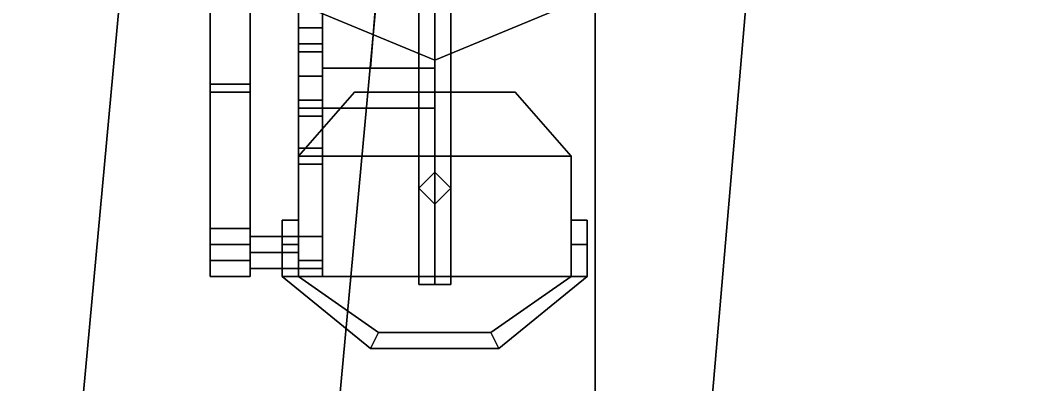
# Model space of a CAD drawing. Header units: millimetres. Extents: x -4.4 to 4.4, y -34.7 to 40.8.
# Drawn here: x -3.727 to -2.483, y 5.926 to 6.38 of the extents above; entities that cross this region are included whole.
import ezdxf

# ---------------------------------------------------------------- set-up
doc = ezdxf.new("R2010")
doc.units = ezdxf.units.MM
doc.layers.add('turret', color=2, linetype='Continuous')

msp = doc.modelspace()

# ---------------------------------------------------------------- linework, layer by layer
for points in [[(-3.78, 9.69, -0.1), (-3.59, 9.69, -0.78), (-4.27, 1.88, -0.78), (-4.37, 1.88, -0.1)], [(-3.59, 9.69, -0.78), (-3.3, 9.69, -1.31), (-4.02, 1.88, -1.31), (-4.27, 1.88, -0.78)], [(-3.01, 9.69, 4.32), (-4.11, 9.69, 4.27), (-4.17, 1.88, 4.14), (-3.01, 1.88, 4.2)], [(-3.3, 9.69, -1.31), (-2.98, 9.69, -1.67), (-3.7, 1.88, -1.67), (-4.02, 1.88, -1.31)], [(-2.98, 9.69, -1.67), (-2.54, 9.69, -1.97), (-3.21, 1.88, -1.97), (-3.7, 1.88, -1.67)], [(-2.54, 9.69, -1.97), (-2.04, 9.69, -2.19), (-2.56, 1.88, -2.19), (-3.21, 1.88, -1.97)], [(-1.59, 9.69, 4.37), (-3.01, 9.69, 4.32), (-3.01, 1.88, 4.2), (-1.59, 1.88, 4.29)], [(-2.04, 9.69, -2.19), (-1.29, 9.69, -2.41), (-1.29, 1.88, -2.41), (-2.56, 1.88, -2.19)], [(-3.5423, 6.4677, 4.36), (-3.21, 6.33, 4.36), (-3.21, 6.42, 4.36), (-3.4787, 6.5313, 4.36)], [(-3.21, 6.33, 4.36), (-2.8777, 6.4677, 4.36), (-2.9413, 6.5313, 4.36), (-3.21, 6.42, 4.36)], [(-3.5423, 6.4677, 4.33), (-3.21, 6.33, 4.33), (-3.21, 6.33, 4.36), (-3.5423, 6.4677, 4.36)], [(-3.21, 6.33, 4.33), (-2.8777, 6.4677, 4.33), (-2.8777, 6.4677, 4.36), (-3.21, 6.33, 4.36)]]:
    msp.add_3dface(points)
at = {"layer": 'turret', "color": 3}
for points in [[(-3.29, 6.32, 5.56), (-3.27, 6.57, 5.58), (-3.21, 6.57, 5.58), (-3.21, 6.32, 5.56)], [(-3.29, 6.32, 5.61), (-3.27, 6.57, 5.61), (-3.27, 6.57, 5.58), (-3.29, 6.32, 5.56)], [(-3.21, 6.32, 5.61), (-3.21, 6.57, 5.61), (-3.27, 6.57, 5.61), (-3.29, 6.32, 5.61)], [(-3.21, 6.57, 5.58), (-3.21, 6.57, 5.61), (-3.21, 6.32, 5.61), (-3.21, 6.32, 5.56)], [(-3.21, 6.27, 5.61), (-3.21, 6.32, 5.61), (-3.35, 6.32, 5.61), (-3.35, 6.27, 5.61)], [(-3.35, 6.27, 5.56), (-3.35, 6.32, 5.56), (-3.21, 6.32, 5.56), (-3.21, 6.27, 5.56)], [(-3.35, 6.32, 5.58), (-3.35, 6.32, 5.61), (-3.29, 6.32, 5.61), (-3.29, 6.32, 5.58)], [(-3.35, 6.27, 5.61), (-3.35, 6.32, 5.61), (-3.35, 6.32, 5.56), (-3.35, 6.27, 5.56)], [(-3.21, 6.32, 5.56), (-3.21, 6.32, 5.61), (-3.21, 6.27, 5.61), (-3.21, 6.27, 5.56)], [(-3.21, 6.27, 5.56), (-3.21, 6.27, 5.61), (-3.35, 6.27, 5.61), (-3.35, 6.27, 5.56)]]:
    msp.add_3dface(points, dxfattribs=at)
at = {"layer": 'turret'}
for points in [[(-3.49, 6.44, 5.49), (-3.49, 6.3, 5.56), (-3.44, 6.3, 5.56), (-3.44, 6.44, 5.49)], [(-3.49, 6.29, 5.5), (-3.49, 6.3, 5.56), (-3.49, 6.44, 5.49), (-3.49, 6.43, 5.43)], [(-3.44, 6.44, 5.49), (-3.44, 6.3, 5.56), (-3.44, 6.29, 5.5), (-3.44, 6.43, 5.43)], [(-3.44, 6.43, 5.43), (-3.44, 6.29, 5.5), (-3.49, 6.29, 5.5), (-3.49, 6.43, 5.43)], [(-3.35, 6.35, 5.88), (-3.35, 6.42, 5.88), (-3.38, 6.42, 5.88), (-3.38, 6.35, 5.88)], [(-3.38, 6.42, 5.88), (-3.38, 6.41, 5.83), (-3.38, 6.37, 5.83), (-3.38, 6.35, 5.88)], [(-3.35, 6.37, 5.83), (-3.35, 6.41, 5.83), (-3.35, 6.42, 5.88), (-3.35, 6.35, 5.88)], [(-3.38, 6.37, 5.83), (-3.38, 6.41, 5.83), (-3.35, 6.41, 5.83), (-3.35, 6.37, 5.83)], [(-3.23, 6.41, 4.81), (-3.21, 6.41, 4.79), (-3.21, 6.05, 4.79), (-3.23, 6.05, 4.81)], [(-3.21, 6.41, 4.83), (-3.23, 6.41, 4.81), (-3.23, 6.05, 4.81), (-3.21, 6.05, 4.83)], [(-3.21, 6.41, 4.79), (-3.19, 6.41, 4.81), (-3.19, 6.05, 4.81), (-3.21, 6.05, 4.79)], [(-3.19, 6.41, 4.81), (-3.21, 6.41, 4.83), (-3.21, 6.05, 4.83), (-3.19, 6.05, 4.81)], [(-3.38, 6.31, 5.79), (-3.38, 6.37, 5.83), (-3.35, 6.37, 5.83), (-3.35, 6.31, 5.79)], [(-3.38, 6.35, 5.88), (-3.38, 6.37, 5.83), (-3.38, 6.31, 5.79), (-3.38, 6.27, 5.83)], [(-3.35, 6.31, 5.79), (-3.35, 6.37, 5.83), (-3.35, 6.35, 5.88), (-3.35, 6.27, 5.83)], [(-3.35, 6.27, 5.83), (-3.35, 6.35, 5.88), (-3.38, 6.35, 5.88), (-3.38, 6.27, 5.83)], [(-3.38, 6.2, 5.77), (-3.38, 6.28, 5.75), (-3.38, 6.34, 5.61), (-3.38, 6.22, 5.71)], [(-3.38, 6.34, 5.61), (-3.38, 6.28, 5.75), (-3.35, 6.28, 5.75), (-3.35, 6.34, 5.61)], [(-3.38, 6.22, 5.71), (-3.38, 6.34, 5.61), (-3.38, 6.34, 5.56), (-3.38, 6.26, 5.59)], [(-3.38, 6.34, 5.56), (-3.38, 6.34, 5.61), (-3.35, 6.34, 5.61), (-3.35, 6.34, 5.56)], [(-3.38, 6.26, 5.59), (-3.38, 6.34, 5.56), (-3.38, 6.34, 5.49), (-3.38, 6.26, 5.49)], [(-3.38, 6.26, 5.49), (-3.38, 6.34, 5.49), (-3.35, 6.34, 5.49), (-3.35, 6.26, 5.49)], [(-3.38, 6.34, 5.49), (-3.38, 6.34, 5.56), (-3.35, 6.34, 5.56), (-3.35, 6.34, 5.49)], [(-3.35, 6.34, 5.61), (-3.35, 6.28, 5.75), (-3.35, 6.2, 5.77), (-3.35, 6.22, 5.71)], [(-3.35, 6.34, 5.56), (-3.35, 6.34, 5.61), (-3.35, 6.22, 5.71), (-3.35, 6.26, 5.59)], [(-3.35, 6.34, 5.49), (-3.35, 6.34, 5.56), (-3.35, 6.26, 5.59), (-3.35, 6.26, 5.49)], [(-3.38, 6.27, 5.83), (-3.38, 6.31, 5.79), (-3.38, 6.28, 5.75), (-3.38, 6.2, 5.77)], [(-3.38, 6.28, 5.75), (-3.38, 6.31, 5.79), (-3.35, 6.31, 5.79), (-3.35, 6.28, 5.75)], [(-3.35, 6.28, 5.75), (-3.35, 6.31, 5.79), (-3.35, 6.27, 5.83), (-3.35, 6.2, 5.77)], [(-3.49, 6.3, 5.56), (-3.49, 6.12, 5.56), (-3.44, 6.12, 5.56), (-3.44, 6.3, 5.56)], [(-3.49, 6.06, 5.5), (-3.49, 6.12, 5.56), (-3.49, 6.3, 5.56), (-3.49, 6.29, 5.5)], [(-3.44, 6.3, 5.56), (-3.44, 6.12, 5.56), (-3.44, 6.06, 5.5), (-3.44, 6.29, 5.5)], [(-3.44, 6.29, 5.5), (-3.44, 6.06, 5.5), (-3.49, 6.06, 5.5), (-3.49, 6.29, 5.5)], [(-3.11, 6.29, 4.95), (-3.31, 6.29, 4.95), (-3.38, 6.21, 4.95), (-3.04, 6.21, 4.95)], [(-3.38, 6.21, 4.95), (-3.31, 6.29, 4.95), (-3.31, 6.29, 4.93), (-3.38, 6.21, 4.93)], [(-3.11, 6.29, 4.93), (-3.31, 6.29, 4.93), (-3.31, 6.29, 4.95), (-3.11, 6.29, 4.95)], [(-3.04, 6.21, 4.93), (-3.11, 6.29, 4.93), (-3.11, 6.29, 4.95), (-3.04, 6.21, 4.95)], [(-3.35, 6.2, 5.77), (-3.35, 6.27, 5.83), (-3.38, 6.27, 5.83), (-3.38, 6.2, 5.77)], [(-3.35, 6.26, 5.59), (-3.35, 6.22, 5.71), (-3.38, 6.22, 5.71), (-3.38, 6.26, 5.59)], [(-3.35, 6.26, 5.49), (-3.35, 6.26, 5.59), (-3.38, 6.26, 5.59), (-3.38, 6.26, 5.49)], [(-3.38, 6.07, 5.65), (-3.38, 6.2, 5.77), (-3.38, 6.22, 5.71), (-3.38, 6.11, 5.61)], [(-3.38, 6.11, 5.61), (-3.38, 6.22, 5.71), (-3.35, 6.22, 5.71), (-3.35, 6.11, 5.61)], [(-3.35, 6.22, 5.71), (-3.35, 6.2, 5.77), (-3.35, 6.07, 5.65), (-3.35, 6.11, 5.61)], [(-3.04, 6.21, 4.95), (-3.38, 6.21, 4.95), (-3.38, 6.06, 4.95), (-3.04, 6.06, 4.95)], [(-3.38, 6.06, 4.95), (-3.38, 6.21, 4.95), (-3.38, 6.21, 4.93), (-3.38, 6.06, 4.93)], [(-3.04, 6.06, 4.93), (-3.04, 6.21, 4.93), (-3.04, 6.21, 4.95), (-3.04, 6.06, 4.95)], [(-3.35, 6.07, 5.65), (-3.35, 6.2, 5.77), (-3.38, 6.2, 5.77), (-3.38, 6.07, 5.65)], [(-3.21, 6.19, 4.76), (-3.23, 6.17, 4.76), (-3.23, 6.17, 4.93), (-3.21, 6.19, 4.93)], [(-3.19, 6.17, 4.76), (-3.21, 6.19, 4.76), (-3.21, 6.19, 4.93), (-3.19, 6.17, 4.93)], [(-3.23, 6.17, 4.76), (-3.21, 6.15, 4.76), (-3.21, 6.15, 4.93), (-3.23, 6.17, 4.93)], [(-3.21, 6.15, 4.76), (-3.19, 6.17, 4.76), (-3.19, 6.17, 4.93), (-3.21, 6.15, 4.93)], [(-3.49, 6.12, 5.56), (-3.49, 6.12, 5.63), (-3.44, 6.12, 5.63), (-3.44, 6.12, 5.56)], [(-3.49, 6.06, 5.63), (-3.49, 6.12, 5.63), (-3.49, 6.12, 5.56), (-3.49, 6.06, 5.5)], [(-3.49, 6.12, 5.63), (-3.49, 6.1, 5.66), (-3.44, 6.1, 5.66), (-3.44, 6.12, 5.63)], [(-3.49, 6.08, 5.66), (-3.49, 6.1, 5.66), (-3.49, 6.12, 5.63), (-3.49, 6.06, 5.63)], [(-3.44, 6.12, 5.56), (-3.44, 6.12, 5.63), (-3.44, 6.06, 5.63), (-3.44, 6.06, 5.5)], [(-3.44, 6.12, 5.63), (-3.44, 6.1, 5.66), (-3.44, 6.08, 5.66), (-3.44, 6.06, 5.63)], [(-3.38, 6.13, 5.2), (-3.38, 6.13, 4.93), (-3.4, 6.13, 4.93), (-3.4, 6.13, 5.2)], [(-3.4, 6.13, 4.93), (-3.4, 6.1, 4.93), (-3.4, 6.1, 5.11), (-3.4, 6.13, 5.2)], [(-3.4, 6.13, 5.2), (-3.4, 6.06, 5.2), (-3.38, 6.06, 5.2), (-3.38, 6.13, 5.2)], [(-3.4, 6.1, 5.11), (-3.4, 6.06, 5.11), (-3.4, 6.06, 5.2), (-3.4, 6.13, 5.2)], [(-3.38, 6.1, 5.11), (-3.38, 6.1, 4.95), (-3.38, 6.13, 4.95), (-3.38, 6.13, 5.2)], [(-3.38, 6.06, 5.2), (-3.38, 6.06, 5.11), (-3.38, 6.1, 5.11), (-3.38, 6.13, 5.2)], [(-3.02, 6.13, 5.2), (-3.02, 6.13, 4.93), (-3.04, 6.13, 4.93), (-3.04, 6.13, 5.2)], [(-3.04, 6.13, 5.2), (-3.04, 6.13, 4.95), (-3.04, 6.1, 4.95), (-3.04, 6.1, 5.11)], [(-3.02, 6.06, 5.2), (-3.02, 6.13, 5.2), (-3.04, 6.13, 5.2), (-3.04, 6.06, 5.2)], [(-3.04, 6.13, 5.2), (-3.04, 6.1, 5.11), (-3.04, 6.06, 5.11), (-3.04, 6.06, 5.2)], [(-3.02, 6.1, 4.93), (-3.02, 6.13, 4.93), (-3.02, 6.13, 5.2), (-3.02, 6.1, 5.11)], [(-3.02, 6.06, 5.11), (-3.02, 6.1, 5.11), (-3.02, 6.13, 5.2), (-3.02, 6.06, 5.2)], [(-3.44, 6.11, 5.63), (-3.44, 6.09, 5.65), (-3.38, 6.09, 5.65), (-3.38, 6.11, 5.63)], [(-3.44, 6.09, 5.61), (-3.44, 6.11, 5.63), (-3.38, 6.11, 5.63), (-3.38, 6.09, 5.61)], [(-3.38, 6.08, 5.6), (-3.38, 6.11, 5.61), (-3.35, 6.11, 5.61), (-3.35, 6.08, 5.6)], [(-3.38, 6.06, 5.63), (-3.38, 6.07, 5.65), (-3.38, 6.11, 5.61), (-3.38, 6.08, 5.6)], [(-3.35, 6.11, 5.61), (-3.35, 6.07, 5.65), (-3.35, 6.06, 5.63), (-3.35, 6.08, 5.6)], [(-3.44, 6.08, 5.66), (-3.44, 6.1, 5.66), (-3.49, 6.1, 5.66), (-3.49, 6.08, 5.66)], [(-3.4, 6.1, 5.11), (-3.4, 6.1, 4.93), (-3.38, 6.1, 4.93), (-3.38, 6.1, 5.11)], [(-3.38, 6.1, 5.11), (-3.38, 6.06, 5.11), (-3.4, 6.06, 5.11), (-3.4, 6.1, 5.11)], [(-3.04, 6.1, 5.11), (-3.04, 6.1, 4.93), (-3.02, 6.1, 4.93), (-3.02, 6.1, 5.11)], [(-3.04, 6.06, 5.11), (-3.04, 6.1, 5.11), (-3.02, 6.1, 5.11), (-3.02, 6.06, 5.11)], [(-3.44, 6.09, 5.65), (-3.44, 6.07, 5.63), (-3.38, 6.07, 5.63), (-3.38, 6.09, 5.65)], [(-3.44, 6.07, 5.63), (-3.44, 6.09, 5.61), (-3.38, 6.09, 5.61), (-3.38, 6.07, 5.63)], [(-3.44, 6.06, 5.63), (-3.44, 6.08, 5.66), (-3.49, 6.08, 5.66), (-3.49, 6.06, 5.63)], [(-3.35, 6.08, 5.6), (-3.35, 6.06, 5.63), (-3.38, 6.06, 5.63), (-3.38, 6.08, 5.6)], [(-3.35, 6.06, 5.63), (-3.35, 6.07, 5.65), (-3.38, 6.07, 5.65), (-3.38, 6.06, 5.63)], [(-3.44, 6.06, 5.5), (-3.44, 6.06, 5.63), (-3.49, 6.06, 5.63), (-3.49, 6.06, 5.5)], [(-3.28, 5.99, 5.2), (-3.38, 6.06, 5.2), (-3.4, 6.06, 5.2), (-3.29, 5.97, 5.2)], [(-3.29, 5.97, 5.2), (-3.4, 6.06, 5.2), (-3.4, 6.06, 5.11), (-3.29, 5.97, 5.11)], [(-3.29, 5.97, 5.11), (-3.4, 6.06, 5.11), (-3.38, 6.06, 5.11), (-3.28, 5.99, 5.11)], [(-3.04, 6.06, 4.95), (-3.38, 6.06, 4.95), (-3.28, 5.99, 4.95), (-3.14, 5.99, 4.95)], [(-3.28, 5.99, 4.95), (-3.38, 6.06, 4.95), (-3.38, 6.06, 4.93), (-3.28, 5.99, 4.93)], [(-3.38, 6.06, 5.11), (-3.38, 6.06, 5.2), (-3.28, 5.99, 5.2), (-3.28, 5.99, 5.11)], [(-3.14, 5.99, 4.93), (-3.04, 6.06, 4.93), (-3.04, 6.06, 4.95), (-3.14, 5.99, 4.95)], [(-3.02, 6.06, 5.11), (-3.13, 5.97, 5.11), (-3.14, 5.99, 5.11), (-3.04, 6.06, 5.11)], [(-3.04, 6.06, 5.2), (-3.14, 5.99, 5.2), (-3.13, 5.97, 5.2), (-3.02, 6.06, 5.2)], [(-3.14, 5.99, 5.11), (-3.14, 5.99, 5.2), (-3.04, 6.06, 5.2), (-3.04, 6.06, 5.11)], [(-3.02, 6.06, 5.2), (-3.13, 5.97, 5.2), (-3.13, 5.97, 5.11), (-3.02, 6.06, 5.11)], [(-3.19, 6.05, 4.81), (-3.21, 6.05, 4.83), (-3.23, 6.05, 4.81), (-3.21, 6.05, 4.79)], [(-3.14, 5.99, 5.2), (-3.28, 5.99, 5.2), (-3.29, 5.97, 5.2), (-3.13, 5.97, 5.2)], [(-3.13, 5.97, 5.11), (-3.29, 5.97, 5.11), (-3.28, 5.99, 5.11), (-3.14, 5.99, 5.11)], [(-3.14, 5.99, 4.95), (-3.28, 5.99, 4.95), (-3.28, 5.99, 4.93), (-3.14, 5.99, 4.93)], [(-3.28, 5.99, 5.11), (-3.28, 5.99, 5.2), (-3.14, 5.99, 5.2), (-3.14, 5.99, 5.11)], [(-3.13, 5.97, 5.2), (-3.29, 5.97, 5.2), (-3.29, 5.97, 5.11), (-3.13, 5.97, 5.11)]]:
    msp.add_3dface(points, dxfattribs=at)

doc.saveas('drawing.dxf')
